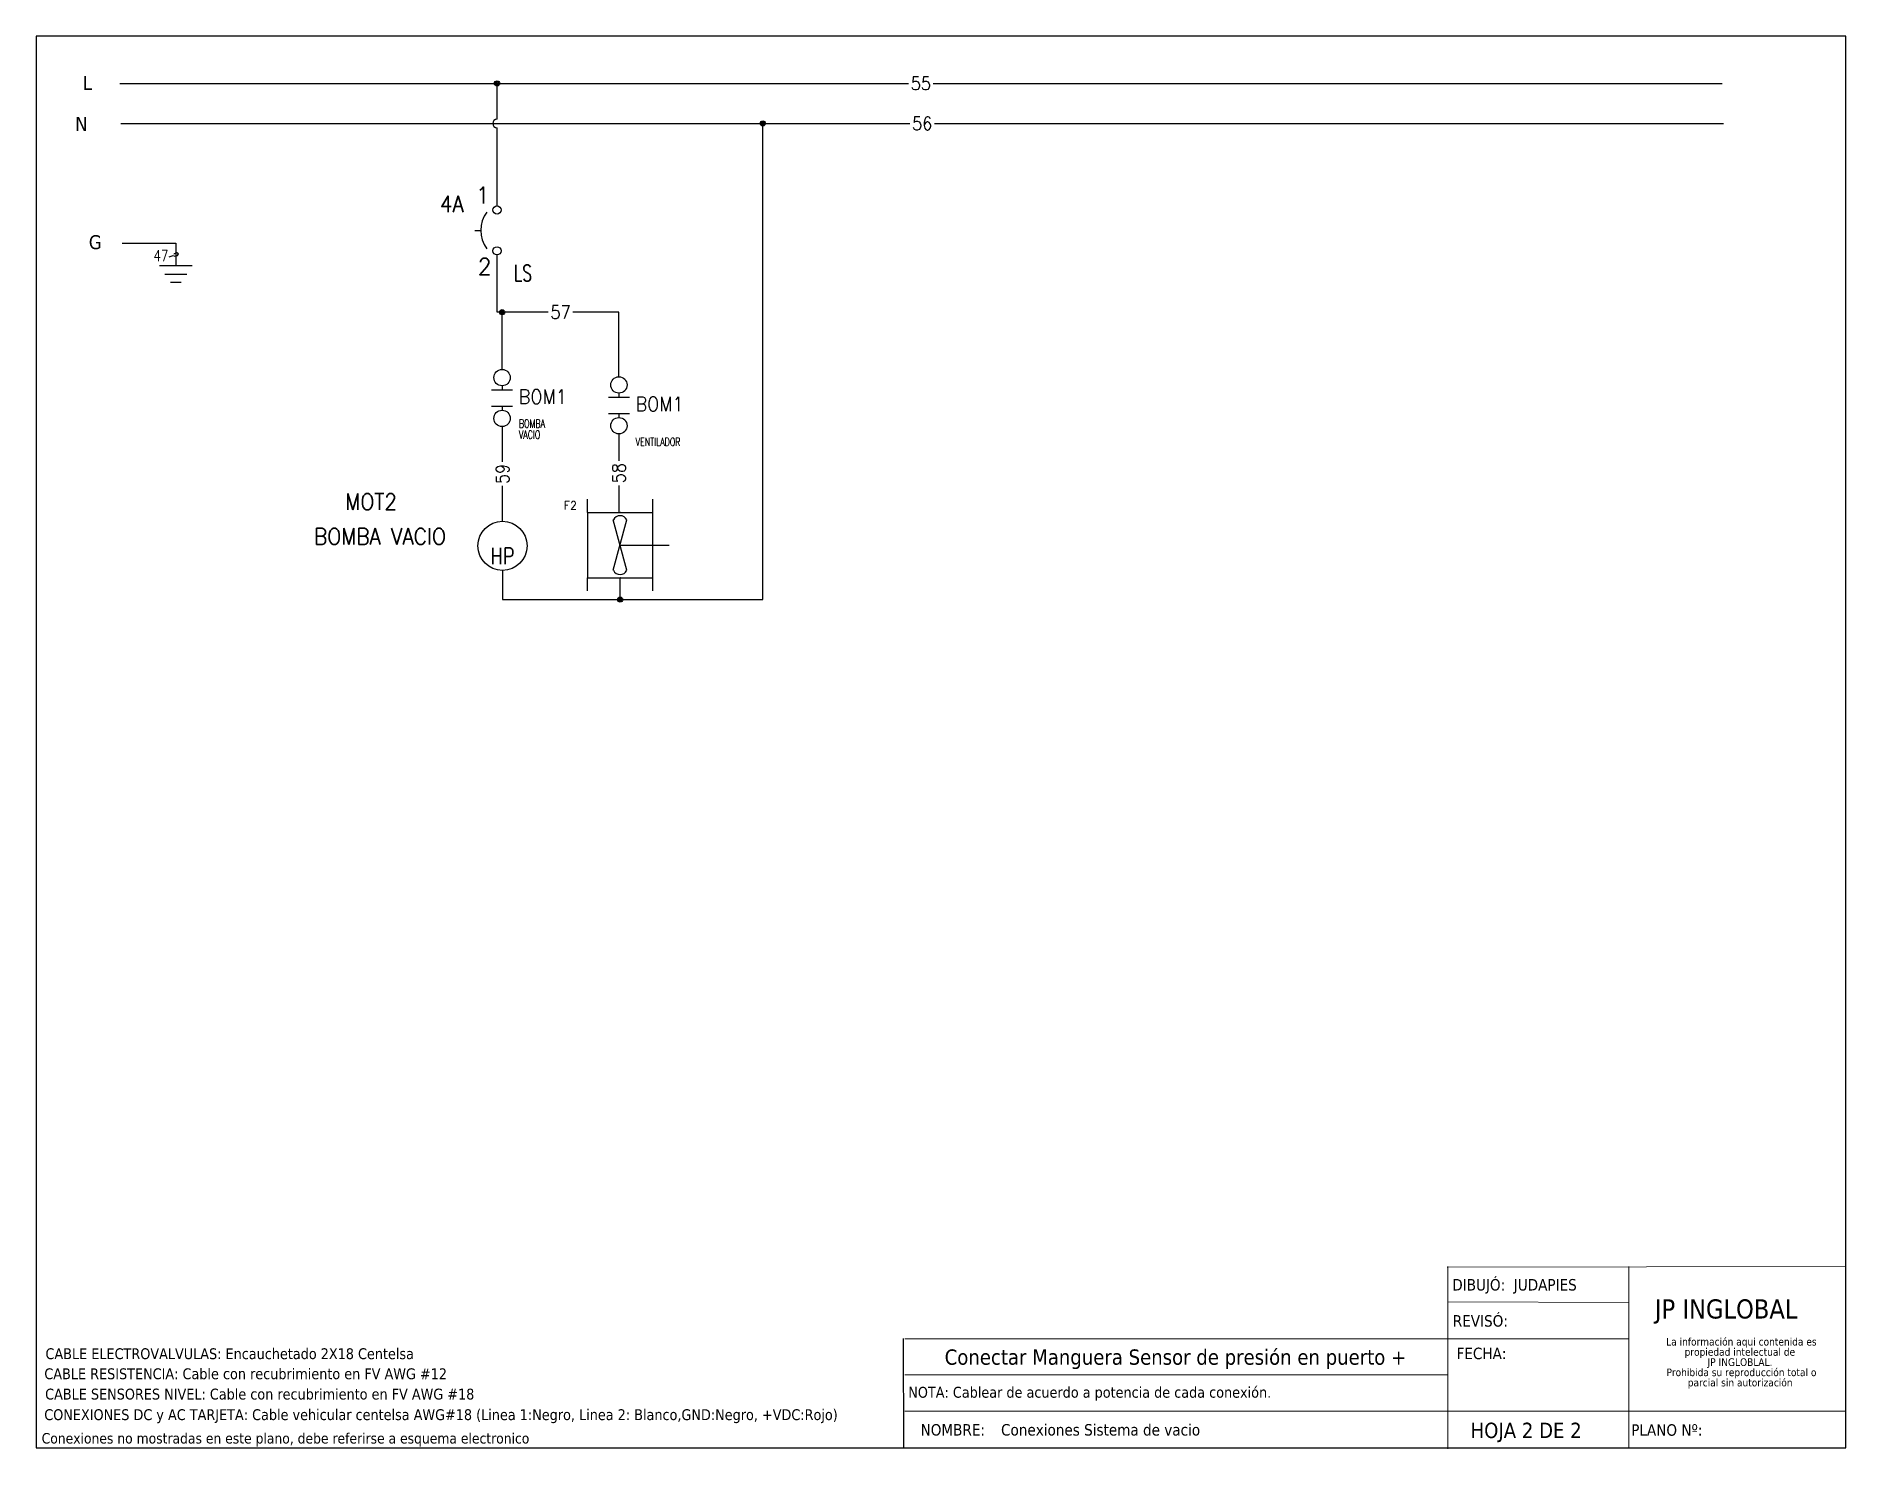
# Model space of a CAD drawing. Header units: millimetres. Extents: x 123.5 to 144.3, y 105.4 to 121.6.
import ezdxf
from ezdxf.enums import TextEntityAlignment as Align

# ---------------------------------------------------------------- set-up
doc = ezdxf.new("R2010")
doc.units = ezdxf.units.MM
doc.linetypes.add('CENTERX2', pattern=[20.32, 12.7, -2.54, 2.54, -2.54])
doc.linetypes.add('HIDDEN2', pattern=[0.1875, 0.125, -0.0625])
for name, color, linetype in [('BLK_12AWG', 7, 'Continuous'), ('CONTORNO', 179, 'Continuous'), ('DESC', 250, 'Continuous'), ('DESCCHILD', 20, 'Continuous'), ('MISC', 7, 'Continuous'), ('SYMS', 7, 'Continuous'), ('TAGS', 250, 'Continuous'), ('TERMS', 250, 'Continuous'), ('WIREFIXED', 7, 'Continuous'), ('WIRES', 7, 'Continuous')]:
    doc.layers.add(name, color=color, linetype=linetype)
doc.styles.add('SLDTEXTSTYLE0', font='tahoma.ttf')
doc.styles.add('SLDTEXTSTYLE1', font='tahomabd.ttf')
doc.styles.get("Standard").update_dxf_attribs({"font": 'tahoma.ttf'})
doc.styles.add('WD', font='romans.shx')

# ---------------------------------------------------------------- blocks, each defined once
blk = doc.blocks.new('SW_NOTE_2')
at = {"layer": 'CONTORNO', "color": 0, "char_height": 1.0583, "attachment_point": 2, "style": 'SLDTEXTSTYLE0'}
for s, insert in [('La información aqui contenida es ', (10.29, 1.34)), ('propiedad intelectual de', (10.08, -0.07)), ('JP INGLOBLAL.', (10.1, -1.48)), ('Prohibida su reproducción total o ', (10.3, -2.89)), ('parcial sin autorización', (10.12, -4.3))]:
    blk.add_mtext(s, dxfattribs=dict(at, insert=insert))
blk = doc.blocks.new('VGND2')
for p, q in [((0.09375, 0), (-0.09375, 0)), ((-0.0625, -0.046875), (0.0625, -0.046875)), ((-0.03125, -0.09375), (0.03125, -0.09375))]:
    blk.add_line(p, q)
at = {"style": 'WD', "flags": 1}
blk.add_attdef('X2TERM01', (0, 0), '', height=0.01, dxfattribs=at)
blk = doc.blocks.new('WD_WNV')
at = {"linetype": 'Continuous', "style": 'WD', "width": 0.8}
blk.add_attdef('WIRENO', text='', height=0.125, dxfattribs=at).set_placement((-0.05, 0), align=Align.MIDDLE_RIGHT)
at = {"style": 'WD', "flags": 1}
for tag, p in [('W01USER', (-0.062, 0.094)), ('W02USER', (-0.062, 0.086)), ('W03USER', (-0.062, 0.078)), ('W04USER', (-0.062, 0.07)), ('W05USER', (-0.062, 0.062)), ('W06USER', (-0.062, 0.055)), ('W07USER', (-0.062, 0.047)), ('W08USER', (-0.062, 0.039)), ('W09USER', (-0.062, 0.031)), ('W10USER', (-0.062, 0.023))]:
    blk.add_attdef(tag, text='', height=0.005, dxfattribs=at).set_placement(p, align=Align.CENTER)
blk = doc.blocks.new('VCB1')
at = {"linetype": 'HIDDEN2'}
blk.add_line((-0.171, 0), (-0.125, 0), dxfattribs=at)
for centre in [(0, 0.156), (0, -0.156)]:
    blk.add_circle(centre, 0.0312)
blk.add_arc((0.109, 0), 0.234, 143.1301, 216.8699)
at = {"style": 'WD'}
for tag, p, width in [('INST', (0.219, 0.388), 0.7), ('LOC', (0.219, 0.219), 0.7), ('TAG1', (0.127, 0.064), 0.9), ('XREF', (0.129, -0.09), 0.7), ('DESC1', (0.129, -0.242), 0.7), ('DESC2', (0.129, -0.389), 0.7)]:
    blk.add_attdef(tag, p, '', height=0.125, dxfattribs=dict(at, width=width))
at = {"linetype": 'Continuous', "style": 'WD'}
for tag, height, flags, p in [('TERM01', 0.125, 8, (-0.055, 0.207)), ('MFG', 0.01, 9, (-0.142, -0.088)), ('CAT', 0.01, 9, (-0.142, -0.073))]:
    blk.add_attdef(tag, text='', height=height, dxfattribs=dict(at, flags=flags)).set_placement(p, align=Align.RIGHT)
at = {"style": 'WD', "width": 0.7}
blk.add_attdef('RATING1', text='', height=0.125, dxfattribs=at).set_placement((-0.188, 0.062), align=Align.RIGHT)
at = {"color": 7, "style": 'WD', "flags": 1}
for tag, p in [('X2TERM01', (0, 0.188)), ('X8TERM02', (0, -0.188))]:
    blk.add_attdef(tag, p, '', height=0.0125, dxfattribs=at)
at = {"color": 7, "style": 'WD'}
for tag, p in [('X4LINK', (-0.25, 0)), ('X1LINK', (0, 0))]:
    blk.add_attdef(tag, p, '', height=0.01, dxfattribs=at)
at = {"linetype": 'Continuous', "style": 'WD', "flags": 9}
blk.add_attdef('ASSYCODE', text='', height=0.01, dxfattribs=at).set_placement((-0.153, -0.106), align=Align.CENTER)
at = {"style": 'WD', "flags": 9}
for tag, p in [('CONTACT', (-0.129, -0.129)), ('FAMILY', (-0.142, -0.036))]:
    blk.add_attdef(tag, text='', height=0.01, dxfattribs=at).set_placement(p, align=Align.RIGHT)
at = {"linetype": 'Continuous', "style": 'WD', "flags": 8}
blk.add_attdef('TERM02', text='', height=0.125, dxfattribs=at).set_placement((-0.041, -0.213), align=Align.TOP_RIGHT)
blk = doc.blocks.new('WDDOT')
for radius in [0.03, 0.0187, 0.00929]:
    blk.add_circle((0, 0), radius)
blk = doc.blocks.new('VCR21T')
at = {"linetype": 'Continuous'}
for p, q in [((-0.08, 0.062), (0.08, 0.062)), ((-0.08, -0.062), (0.08, -0.062))]:
    blk.add_line(p, q, dxfattribs=at)
for p, q in [((0, 0.094), (0, 0.062)), ((0, -0.062), (0, -0.094))]:
    blk.add_line(p, q)
for centre in [(0, 0.156), (0, -0.156)]:
    blk.add_circle(centre, 0.0625)
at = {"linetype": 'Continuous', "style": 'WD', "width": 0.8, "flags": 8}
for tag, p in [('TERM01', (0, 0.156)), ('TERM02', (0, -0.156))]:
    blk.add_attdef(tag, text='', height=0.0625, dxfattribs=at).set_placement(p, align=Align.MIDDLE_CENTER)
at = {"style": 'WD'}
for tag, p, height, flags in [('X2TERM01', (0, 0.219), 0.0109, 1), ('FAMILY', (-0.181, 0.003), 0.01, 9), ('CONTACT', (-0.181, -0.014), 0.01, 1), ('X8TERM02', (0, -0.219), 0.0109, 1)]:
    blk.add_attdef(tag, p, '', height=height, dxfattribs=dict(at, flags=flags))
for tag, p, height, width in [('INST', (0.125, 0.179), 0.0625, 0.7), ('LOC', (0.125, 0.094), 0.0625, 0.7), ('TAG2', (0.127, -0.045), 0.109, 0.9), ('XREF', (0.129, -0.137), 0.0625, 0.7), ('DESC1', (0.129, -0.226), 0.0625, 0.7), ('DESC2', (0.129, -0.311), 0.0625, 0.7)]:
    blk.add_attdef(tag, p, '', height=height, dxfattribs=dict(at, width=width))
at = {"color": 7, "style": 'WD'}
for tag, p in [('X4LINK', (-0.141, 0)), ('X1LINK', (0.125, 0))]:
    blk.add_attdef(tag, p, '', height=0.01, dxfattribs=at)
blk = doc.blocks.new('VMO12')
blk.add_circle((0, 0), 0.188)
at = {"linetype": 'Continuous', "style": 'WD', "flags": 8}
for tag, p in [('TERM01', (-0.031, 0.212)), ('TERM03', (-0.219, -0.135))]:
    blk.add_attdef(tag, text='', height=0.125, dxfattribs=at).set_placement(p, align=Align.RIGHT)
at = {"style": 'WD'}
for tag, p, width in [('INST', (0.318, 0.263), 0.7), ('LOC', (0.318, 0.094), 0.7), ('TAG1', (0.312, -0.079), 0.9), ('DESC1', (0.314, -0.268), 0.9), ('DESC2', (0.314, -0.424), 0.9), ('DESC3', (0.314, -0.581), 0.9), ('RATING3', (0.314, -0.737), 0.8), ('RATING4', (0.314, -0.893), 0.8), ('WDTAGALT', (0.312, -1.063), 0.7)]:
    blk.add_attdef(tag, p, '', height=0.125, dxfattribs=dict(at, width=width))
at = {"style": 'WD', "flags": 9}
blk.add_attdef('FAMILY', text='', height=0.01, dxfattribs=at).set_placement((-0.005, 0.17), align=Align.CENTER)
at = {"linetype": 'Continuous', "style": 'WD', "flags": 1}
for tag, p in [('MFG', (0, 0.14)), ('CAT', (0, 0.159))]:
    blk.add_attdef(tag, text='', height=0.01, dxfattribs=at).set_placement(p, align=Align.MIDDLE)
at = {"color": 7, "style": 'WD', "flags": 1}
for tag, p in [('X2TERM01', (0, 0.188)), ('X8TERM02', (0, -0.188))]:
    blk.add_attdef(tag, p, '', height=0.0125, dxfattribs=at)
at = {"style": 'WD', "width": 0.8}
blk.add_attdef('RATING1', text='', height=0.125, dxfattribs=at).set_placement((0, 0), align=Align.CENTER)
at = {"linetype": 'Continuous', "style": 'WD', "flags": 9}
blk.add_attdef('ASSYCODE', text='', height=0.01, dxfattribs=at).set_placement((0, 0.125), align=Align.CENTER)
at = {"style": 'WD', "width": 0.8}
blk.add_attdef('RATING2', text='', height=0.125, dxfattribs=at).set_placement((0, -0.016), align=Align.TOP_CENTER)
at = {"style": 'WD', "flags": 1}
blk.add_attdef('X0TERM03', (-0.138, -0.127), '', height=0.0125, dxfattribs=at)
at = {"linetype": 'Continuous', "style": 'WD', "flags": 8}
blk.add_attdef('TERM02', text='', height=0.125, dxfattribs=at).set_placement((-0.031, -0.209), align=Align.TOP_RIGHT)
blk = doc.blocks.new('HM1_AXIAL_FLOW_FAN1')
for p, q in [((-0.5, 0.5), (-0.5, 0.7)), ((0.5, 0.5), (0.5, 0.7)), ((-0.5, 0.5), (0.5, 0.5)), ((-0.5, 0.5), (-0.5, -0.5)), ((-0.104, -0.386), (0.104, 0.386)), ((0.104, -0.386), (-0.104, 0.386)), ((0.5, -0.5), (0.5, 0.5)), ((0, 0), (0.75, 0)), ((-0.5, -0.5), (0.5, -0.5)), ((-0.5, -0.7), (-0.5, -0.5)), ((0.5, -0.7), (0.5, -0.5))]:
    blk.add_line(p, q)
for centre, start, end in [((0, 0.333), 27.1247, 152.8753), ((0, -0.333), 207.1247, 332.8753)]:
    blk.add_arc(centre, 0.116, start, end)
at = {"style": 'WD'}
for tag, height, p in [('INST', 0.125, (-0.658, 0.914)), ('LOC', 0.125, (-0.66, 0.738)), ('TAG1', 0.125, (-0.658, 0.544)), ('TERM01', 0.0625, (-0.51, 0.016))]:
    blk.add_attdef(tag, text='', height=height, dxfattribs=at).set_placement(p, align=Align.RIGHT)
for tag, p, height in [('TERM04', (0.009, 0.51), 0.0625), ('X2TERM04', (0, 0.5), 0.005), ('X4TERM01', (-0.5, 0), 0.01), ('X1TERM03', (0.5, 0), 0.005), ('TERM03', (0.511, 0.012), 0.0625), ('RATING1', (0.549, -0.237), 0.125), ('X8TERM02', (0, -0.5), 0.005), ('TERM02', (0.002, -0.573), 0.0625), ('DESC1', (0.549, -0.453), 0.125), ('DESC2', (0.549, -0.637), 0.125), ('DESC3', (0.549, -0.827), 0.125), ('WDTAGALT', (0.569, -1.005), 0.125)]:
    blk.add_attdef(tag, p, '', height=height, dxfattribs=at)
blk.add_attdef('XREF', text='', height=0.0625, rotation=0.0625, dxfattribs=at).set_placement((0.726, 0.558), align=Align.TOP_CENTER)
at = {"style": 'WD', "flags": 1}
for tag, p in [('FAMILY', (-0.587, -0.278)), ('CAT', (-0.587, -0.322)), ('MFG', (-0.585, -0.353)), ('WDTYPE', (-0.572, -0.419)), ('ASSYCODE', (-0.557, -0.383))]:
    blk.add_attdef(tag, text='', height=0.01, dxfattribs=at).set_placement(p, align=Align.CENTER)
blk = doc.blocks.new('WD_WNH1')
at = {"style": 'WD', "width": 0.9}
blk.add_attdef('WIRENO', text='', height=0.1, dxfattribs=at).set_placement((0, 0), align=Align.MIDDLE_CENTER)
at = {"color": 7, "style": 'WD'}
for tag, p in [('X4_TINY_DOT_DONT_REMOVE', (-0.062, 0)), ('X1_TINY_DOT_DONT_REMOVE', (0.062, 0))]:
    blk.add_attdef(tag, p, '', height=0.0001, dxfattribs=at)
at = {"style": 'WD', "flags": 1}
for tag, p in [('X4TERM01', (-0.062, 0)), ('X1TERM01', (0.062, 0))]:
    blk.add_attdef(tag, p, '', height=0.01, dxfattribs=at)
for tag, p in [('W01USER', (0, 0.078)), ('W02USER', (0, 0.07)), ('W03USER', (0, 0.062)), ('W04USER', (0, 0.055)), ('W05USER', (0, 0.047)), ('W06USER', (0, 0.039)), ('W07USER', (0, 0.031)), ('W08USER', (0, 0.023)), ('W09USER', (0, 0.016)), ('W10USER', (0, 0.008))]:
    blk.add_attdef(tag, text='', height=0.005, dxfattribs=at).set_placement(p, align=Align.CENTER)
blk = doc.blocks.new('WD_WNV1')
at = {"style": 'WD', "width": 0.9}
blk.add_attdef('WIRENO', text='', height=0.1, rotation=90, dxfattribs=at).set_placement((0, 0), align=Align.MIDDLE_CENTER)
at = {"style": 'WD', "flags": 1}
for tag, p in [('W01USER', (0, 0.078)), ('W02USER', (0, 0.07)), ('W03USER', (0, 0.062)), ('W04USER', (0, 0.055)), ('W05USER', (0, 0.047)), ('W06USER', (0, 0.039)), ('W07USER', (0, 0.031)), ('W08USER', (0, 0.023)), ('W09USER', (0, 0.016)), ('W10USER', (0, 0.008))]:
    blk.add_attdef(tag, text='', height=0.005, dxfattribs=at).set_placement(p, align=Align.CENTER)
at = {"color": 7, "style": 'WD'}
for tag, p in [('X2_TINY_DOT_DONT_REMOVE', (0, 0.062)), ('X8_TINY_DOT_DONT_REMOVE', (0, -0.062))]:
    blk.add_attdef(tag, p, '', height=0.0001, dxfattribs=at)
at = {"style": 'WD', "flags": 1}
for tag, p in [('X2TERM01', (0, 0.062)), ('X8TERM01', (0, -0.062))]:
    blk.add_attdef(tag, p, '', height=0.01, dxfattribs=at)

msp = doc.modelspace()

# ---------------------------------------------------------------- linework, layer by layer
at = {"color": 7, "linetype": 'Continuous'}
for p, q in [((144.256, 121.59), (123.506, 121.59)), ((123.506, 121.59), (123.506, 105.405)), ((144.256, 105.405), (144.256, 121.59)), ((123.506, 105.405), (144.256, 105.405))]:
    msp.add_line(p, q, dxfattribs=at)
at = {"color": 7, "linetype": 'CENTERX2', "lineweight": 0}
for p in [(144.256, 108.823), (133.462, 105.405)]:
    msp.add_line(p, (144.256, 105.405), dxfattribs=at)
at = {"color": 7, "linetype": 'Continuous', "lineweight": 0}
for p, q in [((144.256, 107.486), (139.686, 107.478)), ((139.691, 107.486), (139.691, 105.394)), ((141.766, 107.486), (141.766, 105.397)), ((141.766, 107.071), (139.692, 107.079)), ((141.766, 106.656), (133.465, 106.656)), ((139.691, 106.241), (133.465, 106.241)), ((144.256, 105.826), (133.465, 105.826))]:
    msp.add_line(p, q, dxfattribs=at)
at = {"layer": 'BLK_12AWG'}
for p, q in [((124.463, 121.049), (133.509, 121.049)), ((128.79, 120.64), (128.79, 121.049)), ((133.791, 121.049), (142.838, 121.049)), ((124.477, 120.59), (133.524, 120.59)), ((131.837, 115.131), (131.837, 120.59)), ((133.805, 120.59), (142.852, 120.59)), ((128.79, 119.645), (128.79, 120.54)), ((130.201, 115.131), (131.837, 115.131))]:
    msp.add_line(p, q, dxfattribs=at)
msp.add_arc((128.79, 120.59), 0.05, 90, 270, dxfattribs=at)
at = {"layer": 'DESC'}
msp.add_line((133.453, 105.415), (133.449, 106.661), dxfattribs=at)
at = {"layer": 'WIREFIXED'}
msp.add_lwpolyline([(125.032, 119.062), (125.078, 119.077), (125.097, 119.067), (125.127, 119.077), (125.137, 119.097), (125.117, 119.106), (125.088, 119.097), (125.083, 119.087)], dxfattribs=at)
at = {"layer": 'WIRES'}
for p, q in [((124.492, 119.217), (125.107, 119.217)), ((125.107, 119.217), (125.107, 118.956)), ((128.79, 118.426), (128.79, 119.083)), ((128.848, 118.426), (128.79, 118.426)), ((128.848, 117.77), (128.848, 118.426)), ((129.377, 118.426), (128.848, 118.426)), ((130.187, 118.426), (129.658, 118.426)), ((130.187, 117.686), (130.187, 118.426)), ((128.853, 116.709), (128.853, 117.114)), ((130.187, 117.03), (130.187, 116.721)), ((128.853, 116.029), (128.853, 116.434)), ((130.187, 116.44), (130.187, 116.131)), ((128.853, 115.467), (128.853, 115.131)), ((130.201, 115.131), (130.201, 115.381)), ((128.853, 115.131), (130.201, 115.131))]:
    msp.add_line(p, q, dxfattribs=at)

# ---------------------------------------------------------------- block references
at = {"layer": 'CONTORNO', "color": 7, "xscale": 0.083, "yscale": 0.083, "zscale": 0.083}
msp.add_blockref('SW_NOTE_2', (142.204, 106.555), dxfattribs=at)
at = {"layer": 'SYMS'}
for p in [(128.79, 121.049), (131.837, 120.59), (128.848, 118.426), (130.201, 115.131)]:
    msp.add_blockref('WDDOT', p, dxfattribs=at)
ref = msp.add_blockref('VCB1', (128.79, 119.364), dxfattribs=dict(at, xscale=1.5, yscale=1.5, zscale=1.5))
ref.add_attrib('DESC2', 'LS', (128.983, 118.78), dxfattribs={"layer": 'DESC', "height": 0.1875, "style": 'WD', "width": 0.7})
ref.add_attrib('TAG1', '4A', (128.134, 119.574), dxfattribs={"layer": 'TAGS', "height": 0.1875, "style": 'WD', "width": 0.9})
ref.add_attrib('TERM02', '2', dxfattribs={"layer": 'TERMS', "linetype": 'Continuous', "height": 0.188, "style": 'WD', "flags": 8}).set_placement((128.729, 119.044), align=Align.TOP_RIGHT)
ref.add_attrib('TERM01', '1', dxfattribs={"layer": 'TERMS', "linetype": 'Continuous', "height": 0.188, "style": 'WD', "flags": 8}).set_placement((128.707, 119.674), align=Align.RIGHT)
at = {"layer": 'SYMS', "xscale": 2, "yscale": 2, "zscale": 2}
msp.add_blockref('VGND2', (125.107, 118.956), dxfattribs=at)
at = {"layer": 'SYMS'}
ref = msp.add_blockref('VCR21T', (128.848, 117.442), dxfattribs=dict(at, xscale=1.5, yscale=1.5, zscale=1.5))
ref.add_attrib('DESC2', 'VACIO', (129.041, 116.975), dxfattribs={"layer": 'DESCCHILD', "height": 0.0938, "style": 'WD', "width": 0.7})
ref.add_attrib('DESC1', 'BOMBA', (129.041, 117.102), dxfattribs={"layer": 'DESCCHILD', "height": 0.0938, "style": 'WD', "width": 0.7})
ref.add_attrib('TAG2', 'BOM1', (129.039, 117.374), dxfattribs={"layer": 'TAGS', "height": 0.1641, "style": 'WD', "width": 0.9})
ref = msp.add_blockref('VCR21T', (130.187, 117.358), dxfattribs=dict(at, xscale=1.5, yscale=1.5, zscale=1.5))
ref.add_attrib('DESC2', 'VENTILADOR', (130.38, 116.892), dxfattribs={"layer": 'DESCCHILD', "height": 0.0938, "style": 'WD', "width": 0.7})
ref.add_attrib('TAG2', 'BOM1', (130.378, 117.291), dxfattribs={"layer": 'TAGS', "height": 0.1641, "style": 'WD', "width": 0.9})
ref = msp.add_blockref('VMO12', (128.853, 115.748), dxfattribs=dict(at, xscale=1.5, yscale=1.5, zscale=1.5))
ref.add_attrib('RATING2', 'HP', dxfattribs={"layer": 'MISC', "height": 0.1875, "style": 'WD', "width": 0.8}).set_placement((128.853, 115.723), align=Align.TOP_CENTER)
ref.add_attrib('DESC1', 'BOMBA VACIO', (126.692, 115.761), dxfattribs={"layer": 'DESC', "height": 0.1875, "style": 'WD', "width": 0.9})
ref.add_attrib('TAG1', 'MOT2', (127.05, 116.159), dxfattribs={"layer": 'TAGS', "height": 0.1875, "style": 'WD', "width": 0.9})
ref = msp.add_blockref('HM1_AXIAL_FLOW_FAN1', (130.201, 115.756), dxfattribs=dict(at, xscale=0.75, yscale=0.75, zscale=0.75))
ref.add_attrib('TAG1', 'F2', dxfattribs={"layer": 'TAGS', "height": 0.0938, "style": 'WD'}).set_placement((129.707, 116.164), align=Align.RIGHT)
ref.add_attrib('X4TERM01', '8', (129.826, 115.756), dxfattribs={"layer": 'MISC', "height": 0.0075, "style": 'WD'})
ref.add_attrib('X1TERM03', '10', (130.576, 115.756), dxfattribs={"layer": 'MISC', "height": 0.00375, "style": 'WD'})
ref.add_attrib('X8TERM02', '56', (130.201, 115.381), dxfattribs={"layer": 'MISC', "height": 0.00375, "style": 'WD'})
ref.add_attrib('X2TERM04', '58', (130.201, 116.131), dxfattribs={"layer": 'MISC', "height": 0.00375, "style": 'WD'})
at = {"layer": 'WIREFIXED'}
ref = msp.add_blockref('WD_WNH1', (133.65, 121.049), dxfattribs=dict(at, xscale=1.5, yscale=1.5, zscale=1.5))
ref.add_attrib('X1_TINY_DOT_DONT_REMOVE', '.', (133.791, 121.049), dxfattribs={"layer": 'MISC', "color": 7, "height": 0.00015, "style": 'WD'})
ref.add_attrib('X4_TINY_DOT_DONT_REMOVE', '.', (133.509, 121.049), dxfattribs={"layer": 'MISC', "color": 7, "height": 0.00015, "style": 'WD'})
ref.add_attrib('WIRENOF', '55', dxfattribs={"height": 0.15, "style": 'WD', "width": 0.9}).set_placement((133.65, 121.049), align=Align.MIDDLE_CENTER)
ref = msp.add_blockref('WD_WNH1', (133.665, 120.59), dxfattribs=dict(at, xscale=1.5, yscale=1.5, zscale=1.5))
ref.add_attrib('X1_TINY_DOT_DONT_REMOVE', '.', (133.805, 120.59), dxfattribs={"layer": 'MISC', "color": 7, "height": 0.00015, "style": 'WD'})
ref.add_attrib('X4_TINY_DOT_DONT_REMOVE', '.', (133.524, 120.59), dxfattribs={"layer": 'MISC', "color": 7, "height": 0.00015, "style": 'WD'})
ref.add_attrib('WIRENOF', '56', dxfattribs={"height": 0.15, "style": 'WD', "width": 0.9}).set_placement((133.665, 120.59), align=Align.MIDDLE_CENTER)
ref = msp.add_blockref('WD_WNV', (125.107, 119.087), dxfattribs=at)
ref.add_attrib('WIRENOF', '47', dxfattribs={"linetype": 'Continuous', "height": 0.125, "style": 'WD', "width": 0.8}).set_placement((125.022, 119.075), align=Align.MIDDLE_RIGHT)
ref = msp.add_blockref('WD_WNH1', (129.518, 118.426), dxfattribs=dict(at, xscale=1.5, yscale=1.5, zscale=1.5))
ref.add_attrib('X1_TINY_DOT_DONT_REMOVE', '.', (129.658, 118.426), dxfattribs={"layer": 'MISC', "color": 7, "height": 0.00015, "style": 'WD'})
ref.add_attrib('X4_TINY_DOT_DONT_REMOVE', '.', (129.377, 118.426), dxfattribs={"layer": 'MISC', "color": 7, "height": 0.00015, "style": 'WD'})
ref.add_attrib('WIRENOF', '57', dxfattribs={"height": 0.15, "style": 'WD', "width": 0.9}).set_placement((129.518, 118.426), align=Align.MIDDLE_CENTER)
ref = msp.add_blockref('WD_WNV1', (128.853, 116.572), dxfattribs=dict(at, xscale=1.5, yscale=1.5, zscale=1.5))
ref.add_attrib('X2_TINY_DOT_DONT_REMOVE', '.', (128.853, 116.709), dxfattribs={"layer": 'MISC', "color": 7, "height": 0.00015, "style": 'WD'})
ref.add_attrib('X8_TINY_DOT_DONT_REMOVE', '.', (128.853, 116.434), dxfattribs={"layer": 'MISC', "color": 7, "height": 0.00015, "style": 'WD'})
ref.add_attrib('WIRENOF', '59', dxfattribs={"height": 0.15, "rotation": 90, "style": 'WD', "width": 0.9}).set_placement((128.853, 116.572), align=Align.MIDDLE_CENTER)
ref = msp.add_blockref('WD_WNV1', (130.187, 116.581), dxfattribs=dict(at, xscale=1.5, yscale=1.5, zscale=1.5))
ref.add_attrib('X2_TINY_DOT_DONT_REMOVE', '.', (130.187, 116.721), dxfattribs={"layer": 'MISC', "color": 7, "height": 0.00015, "style": 'WD'})
ref.add_attrib('X8_TINY_DOT_DONT_REMOVE', '.', (130.187, 116.44), dxfattribs={"layer": 'MISC', "color": 7, "height": 0.00015, "style": 'WD'})
ref.add_attrib('WIRENOF', '58', dxfattribs={"height": 0.15, "rotation": 90, "style": 'WD', "width": 0.9}).set_placement((130.187, 116.581), align=Align.MIDDLE_CENTER)

# ---------------------------------------------------------------- texts
at = {"attachment_point": 1}
for s, width, insert, char_height in [('L', 0.37194, (124.04, 121.135), 0.16), ('N', 0.37194, (123.953, 120.664), 0.16), ('G', 0.37194, (124.109, 119.309), 0.16), ('Conexiones no mostradas en este plano, debe referirse a esquema electronico', 9.45621, (123.568, 105.575), 0.12)]:
    msp.add_mtext_dynamic_manual_height_columns(s, width=width, gutter_width=0.05, heights=[0], dxfattribs=dict(at, insert=insert, char_height=char_height))
at = {"color": 7, "linetype": 'Continuous', "lineweight": 0, "attachment_point": 1, "style": 'SLDTEXTSTYLE0'}
for s, insert, char_height in [('REVISÓ:', (139.749, 106.927), 0.1318), ('CABLE ELECTROVALVULAS: Encauchetado 2X18 Centelsa', (123.612, 106.547), 0.1245), ('FECHA:', (139.792, 106.554), 0.1318), ('CABLE RESISTENCIA: Cable con recubrimiento en FV AWG #12', (123.599, 106.317), 0.1245), ('CABLE SENSORES NIVEL: Cable con recubrimiento en FV AWG #18', (123.608, 106.084), 0.1245), ('NOTA: Cablear de acuerdo a potencia de cada conexión.', (133.505, 106.105), 0.1245), ('CONEXIONES DC y AC TARJETA: Cable vehicular centelsa AWG#18 (Linea 1:Negro, Linea 2: Blanco,GND:Negro, +VDC:Rojo)', (123.598, 105.848), 0.1245), ('\\pi-0.39529,l0.52705,t1.0541;NOMBRE:^IConexiones Sistema de vacio', (133.515, 105.678), 0.13176), ('HOJA 2 DE 2', (139.953, 105.694), 0.17568), ('PLANO Nº:', (141.795, 105.676), 0.1318)]:
    msp.add_mtext(s, dxfattribs=dict(at, insert=insert, char_height=char_height))
at = {"layer": 'CONTORNO', "color": 7}
for s, insert, char_height, attachment_point, style in [('DIBUJÓ:  JUDAPIES', (139.743, 107.341), 0.13176, 1, 'SLDTEXTSTYLE0'), ('    Conectar Manguera Sensor de presión en puerto +', (136.437, 106.534), 0.17568, 2, 'SLDTEXTSTYLE1')]:
    msp.add_mtext(s, dxfattribs=dict(at, insert=insert, char_height=char_height, attachment_point=attachment_point, style=style))
at = {"layer": 'CONTORNO', "insert": (142.067, 107.108), "char_height": 0.2196, "attachment_point": 1, "style": 'SLDTEXTSTYLE1'}
msp.add_mtext('JP INGLOBAL', dxfattribs=at)

doc.saveas('drawing.dxf')
